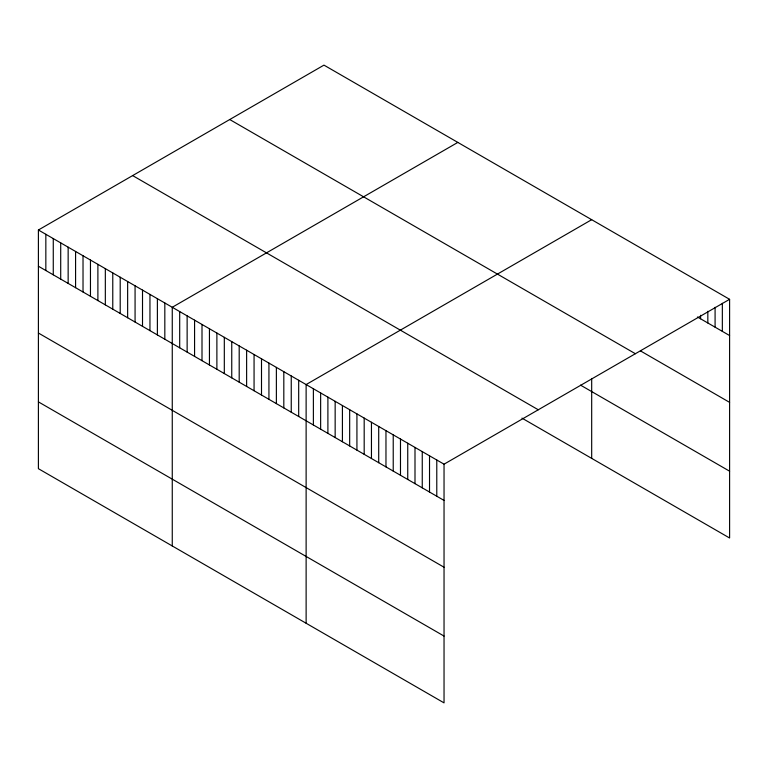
<?xml version="1.0" encoding="UTF-8"?>
<svg xmlns="http://www.w3.org/2000/svg" width="768" height="768" viewBox="0 0 768 768"><rect width="100%" height="100%" fill="white"/><g stroke="black" fill="none" stroke-linecap="round" stroke-linejoin="round"><path stroke-width="1.15" d="M38.4 229.997L444.038 464.189L444.038 702.874L38.4 468.682L38.4 229.997L323.962 65.126L729.6 299.318L729.6 538.003L521.962 418.128M457.824 142.406L172.262 307.277L172.262 545.971M591.686 219.686L306.125 384.557L306.125 623.251M444.038 464.189L729.6 299.318M697.45 316.992L729.6 335.549M640.426 350.87L729.6 402.365M229.728 119.53L635.366 353.722M580.531 385.133L729.6 471.197M132.634 175.584L538.272 409.776M38.4 266.227L444.038 500.419M38.4 333.034L444.038 567.226M38.4 401.875L444.038 636.067M722.342 303.312L722.342 331.363M715.085 307.296L715.085 327.168M707.827 311.29L707.827 322.982M700.57 315.283L700.57 318.787M591.686 378.461L591.686 458.381M436.781 459.994L436.781 496.224M429.523 455.798L429.523 492.038M422.256 451.613L422.256 487.843M414.998 447.418L414.998 483.658M407.741 443.232L407.741 479.462M400.483 439.037L400.483 475.277M393.226 434.851L393.226 471.082M385.968 430.656L385.968 466.896M378.71 426.47L378.71 462.701M371.453 422.275L371.453 458.515M364.186 418.09L364.186 454.32M356.928 413.894L356.928 450.125M349.67 409.709L349.67 445.939M342.413 405.514L342.413 441.744M335.155 401.318L335.155 437.558M327.898 397.133L327.898 433.363M320.64 392.938L320.64 429.178M313.382 388.752L313.382 424.982M298.685 380.266L298.685 416.496M291.245 375.974L291.245 412.205M283.814 371.683L283.814 407.914M276.374 367.382L276.374 403.622M268.934 363.091L268.934 399.322M261.504 358.8L261.504 395.03M254.064 354.509L254.064 390.739M246.624 350.208L246.624 386.448M239.194 345.917L239.194 382.147M231.754 341.626L231.754 377.856M224.314 337.334L224.314 373.565M216.883 333.034L216.883 369.274M209.443 328.742L209.443 364.982M202.003 324.451L202.003 360.682M194.573 320.16L194.573 356.39M187.133 315.859L187.133 352.099M179.693 311.568L179.693 347.808M164.822 302.986L164.822 339.216M157.382 298.685L157.382 334.925M149.952 294.394L149.952 330.634M142.512 290.102L142.512 326.333M135.072 285.811L135.072 322.042M127.642 281.51L127.642 317.75M120.202 277.219L120.202 313.459M112.771 272.928L112.771 309.158M105.331 268.637L105.331 304.867M97.891 264.336L97.891 300.576M90.461 260.045L90.461 296.285M83.021 255.754L83.021 291.984M75.581 251.462L75.581 287.693M68.15 247.171L68.15 283.402M60.71 242.87L60.71 279.11M53.27 238.579L53.27 274.81M45.84 234.288L45.84 270.518"/></g></svg>
